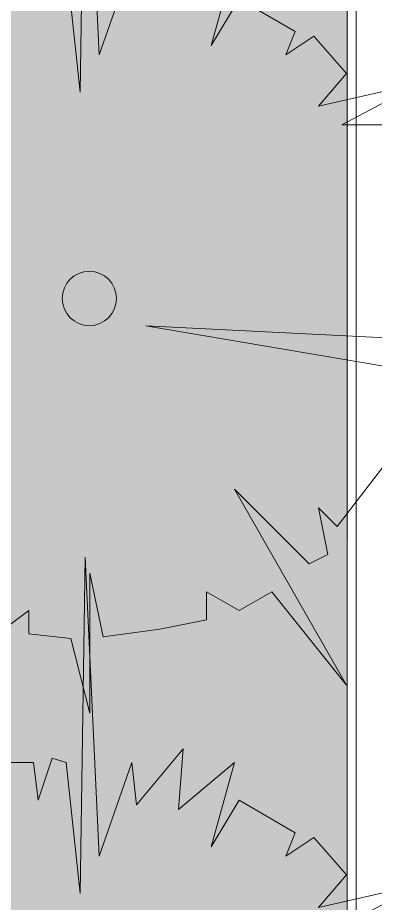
# Model space of a CAD drawing. Header units: millimetres. Extents: x 5359 to 218750, y -16347 to 109893.
# Drawn here: x 59772 to 60174, y 54358 to 55352 of the extents above; entities that cross this region are included whole.
import ezdxf

# ---------------------------------------------------------------- set-up
doc = ezdxf.new("R2010")
doc.units = ezdxf.units.MM
for name, color, linetype, lineweight in [('A-FLOR-PATT', 8, 'Continuous', 9), ('A-WALL', 113, 'Continuous', 9), ('G-IMPT', 8, 'Continuous', 9), ('L-PLNT', 71, 'Continuous', 9)]:
    doc.layers.add(name, color=color, linetype=linetype, lineweight=lineweight)

# ---------------------------------------------------------------- blocks, each defined once
blk = doc.blocks.new('CAY MAI VAN PHUC - CAY DUC SOC_dwg-2256080-TKCS_MB ĐỊNH VỊ CỔNG-HÀNG RÀO')
at = {"layer": 'G-IMPT', "flags": 128}
for points in [[(-878.3, -78.6), (-80.3, -38.8), (-472.6, -105.2)], [(-419.4, -238.1), (-352.9, -324.5), (-326.3, -297.9), (-339.6, -364.4), (-313, -377.6), (-206.6, -271.3), (-366.2, -550.4), (-259.8, -417.5), (-213.3, -444.1), (-166.7, -417.5), (-166.7, -457.4), (-100.2, -470.7), (-19.9, -481.4), (-0.5, -390.9), (-0.5, -590.3), (26.2, -484), (86, -477.3), (86, -444.1), (112.6, -464)], [(119.3, 479.5), (79.4, 479.5), (72.7, 426.3), (52.8, 486.1), (32.8, 479.5), (12.9, 293.4), (6.2, 771.8), (-13.8, 346.6), (-60.3, 479.5), (-67, 419.7), (-133.5, 499.4), (-126.8, 413), (-206.6, 479.5), (-173.4, 359.9), (-213.3, 426.3), (-293.1, 379.8), (-279.8, 346.6), (-319.7, 373.2), (-366.2, 320), (-326.3, 273.5), (-472.6, 306.7), (-359.6, 246.9), (-426.1, 246.9)]]:
    blk.add_lwpolyline(points, dxfattribs=at)
at = {"layer": 'G-IMPT'}
blk.add_circle((0, 0), 38.6, dxfattribs=at)
blk = doc.blocks.new('CAY MAI VAN PHUC - CAY BONG TRANG-2256527-TKCS_MB ĐỊNH VỊ CỔNG-HÀNG RÀO')
at = {"extrusion": (0, 0, -1), "xscale": 0.7894736842105263, "yscale": 0.7894736842105263, "zscale": -0.7894736842105263, "rotation": 180}
blk.add_blockref('CAY MAI VAN PHUC - CAY DUC SOC_dwg-2256080-TKCS_MB ĐỊNH VỊ CỔNG-HÀNG RÀO', (0, 0), dxfattribs=at)

msp = doc.modelspace()

# ---------------------------------------------------------------- hatches: boundary and pattern name
at = {"layer": 'A-FLOR-PATT'}
h = msp.add_hatch(dxfattribs=at)
h.set_pattern_fill('FP_14', color=256, style=0, pattern_type=2)
h.set_pattern_definition([(0, (167.64, 11.2), (558.8, 558.8), [83.82, -16.764, 22.352, -16.764, -419.1]), (0, (167.64, 11.2), (558.8, 558.8), [-139.7, 83.82, -335.28]), (0, (139.7, 27.94), (558.8, 558.8), [55.88, -41.91, 83.82, -41.91, -335.28]), (0, (139.7, 27.94), (558.8, 558.8), [-223.52, 55.88, -279.4]), (0, (335.3, 251.46), (558.8, 558.8), [69.85, -27.94, 69.85, -391.16]), (0, (55.9, 363.2), (558.8, 558.8), [27.94, -55.88, 27.94, -447.04]), (90, (111.76, 363.2), (-558.8, 558.8), [50.292, -508.508]), (90, (279.4, 27.94), (-558.8, 558.8), [55.88, -502.92]), (90, (419.1, 251.46), (-558.8, 558.8), [55.88, -502.92]), (45, (352.04, 22.35), (0, 558.7996), [55.88, -734.383]), (135, (206.76, 22.35), (-558.7996, 0), [55.88, -734.383]), (63.435, (335.28, 25.15), (-0.0005, 558.8001), [55.88, -1193.635]), (75.964, (307.34, 27.94), (-0.00237, 558.80038), [55.88, -2248.111]), (75.964, (447.04, 251.46), (-0.00237, 558.80038), [44.704, -2259.287]), (75.964, (122.94, 363.22), (-0.00237, 558.80038), [39.116, -2264.875]), (104.036, (251.46, 27.94), (0.00237, 558.80038), [55.88, -2248.111]), (104.036, (391.16, 251.46), (0.00237, 558.80038), [44.704, -2259.287]), (104.036, (100.58, 363.22), (0.00237, 558.80038), [39.116, -2264.875]), (116.565, (223.52, 25.15), (0.0005, 558.8001), [55.88, -1193.634])])
h.paths.add_polyline_path([(58617.88, 53421.94), (60142.49, 53421.94), (60143.51, 55396.31), (60152.49, 55396.31), (60152.49, 55386.31), (62152.56, 55386.31), (62152.56, 55396.31), (62264.53, 55404), (62363.59, 55422.36), (62460.67, 55452.12), (62556.38, 55494.21), (62631.39, 55536.5), (62713.71, 55596.05), (62788.96, 55664.9), (62859.67, 55747.3), (62914.62, 55828.12), (62954.43, 55900.15), (62992.62, 55992.36), (63020.25, 56088.27), (63036.97, 56186.66), (63042.56, 56286.31), (63042.11, 61272.39), (63034.93, 61462.31), (63015.26, 61651.42), (62983.18, 61838.91), (62938.49, 62025.04), (62881.38, 62208.29), (62811.93, 62388.04), (62731.24, 62561.65), (62635.74, 62735.16), (62551.26, 62870.12), (62422.38, 63045.9), (62319.05, 63170.86), (62188.55, 63309.19), (62048.91, 63438.92), (61900.81, 63559.31), (61744.79, 63669.85), (61581.36, 63770.06), (61410.98, 63859.51), (61233.97, 63937.83), (61050.31, 64004.68), (60898.63, 64050.56), (60714.71, 64093.33), (60528.56, 64123.98), (60340.94, 64142.42), (60152.56, 64148.58), (60152.56, 64158.58), (54662.64, 64158.58), (54661.54, 61501.94), (53462.64, 61501.94), (53462.64, 61511.94), (53452.64, 61511.94), (53452.71, 60435.29), (53462.64, 60435.29), (53463.14, 56843.26), (54662.64, 56843.26), (54662.64, 53421.94), (54680.49, 53421.94)])

# ---------------------------------------------------------------- linework, layer by layer
at = {"layer": 'A-WALL'}
for p, q in [((60142.49, 53421.94), (60142.49, 55396.31)), ((60152.49, 55386.31), (60152.49, 53311.94))]:
    msp.add_line(p, q, dxfattribs=at)

# ---------------------------------------------------------------- block references
at = {"layer": 'L-PLNT', "rotation": 180}
for p in [(59852.56, 55036.94), (59852.56, 54136.94)]:
    msp.add_blockref('CAY MAI VAN PHUC - CAY BONG TRANG-2256527-TKCS_MB ĐỊNH VỊ CỔNG-HÀNG RÀO', p, dxfattribs=at)

doc.saveas('drawing.dxf')
